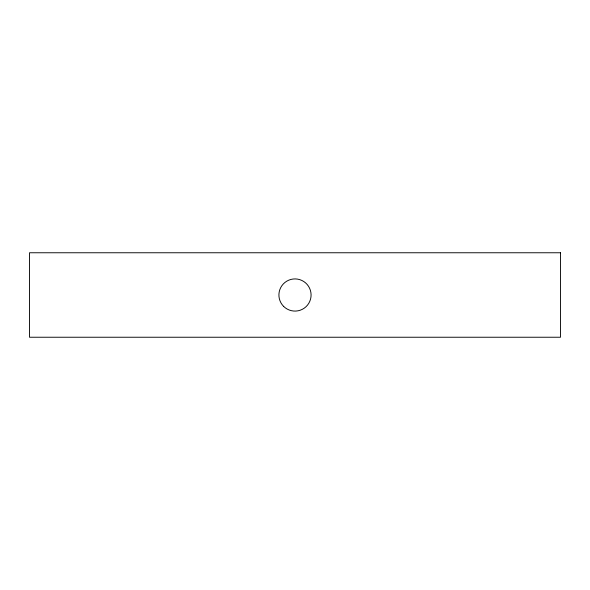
<?xml version="1.0" encoding="UTF-8"?>
<svg xmlns="http://www.w3.org/2000/svg" width="590" height="590" viewBox="0 0 590 590"><rect width="100%" height="100%" fill="white"/><g stroke="black" fill="none" stroke-linecap="round" stroke-linejoin="round"><path stroke-width="0.89" d="M560.5 252.763L29.5 252.763L29.5 337.237L560.5 337.237L560.5 252.763M283.62 306.38A16.092 16.092 0 0 0 310.539 299.167A16.092 16.092 0 0 0 290.833 279.461A16.092 16.092 0 0 0 283.62 306.38"/></g></svg>
